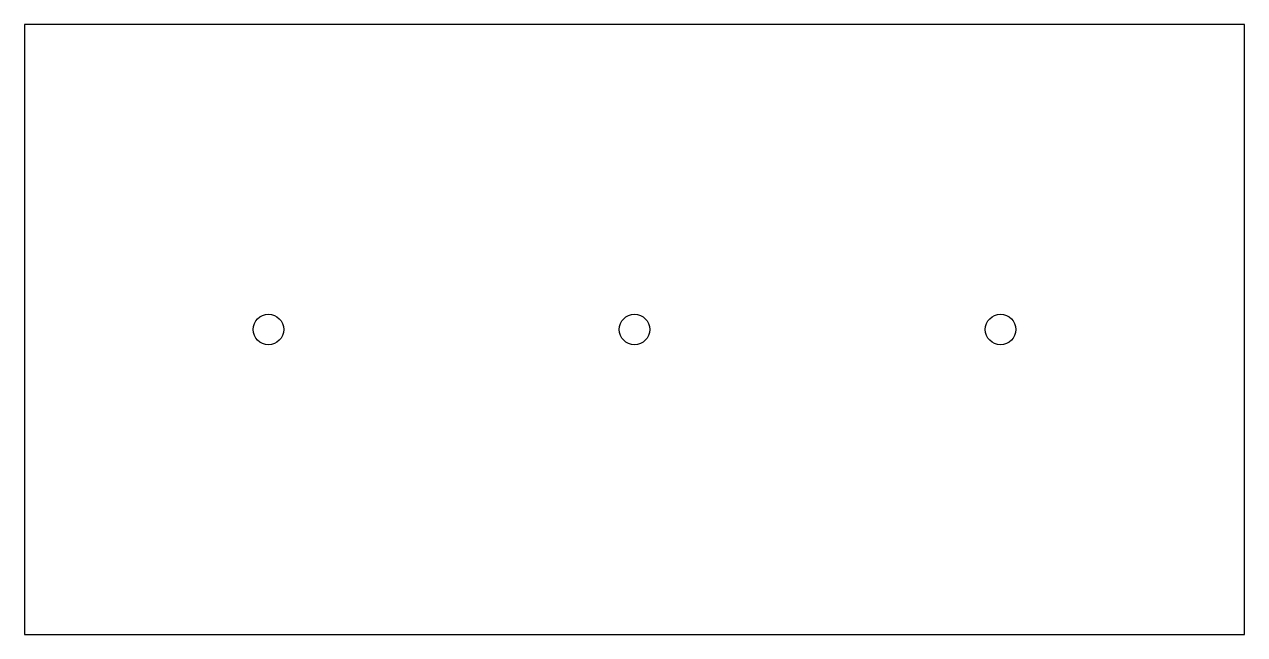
# Model space of a CAD drawing. Header units: metres. Extents: x 0 to 200, y 0 to 100.
import ezdxf

# ---------------------------------------------------------------- set-up
doc = ezdxf.new("R2010")
doc.units = ezdxf.units.M

msp = doc.modelspace()

# ---------------------------------------------------------------- linework, layer by layer
msp.add_lwpolyline([(0, 0), (200, 0), (200, 100), (0, 100), (0, 0)], close=True)
at = {"layer": 'THREADED'}
for centre in [(40, 50), (100, 50), (160, 50)]:
    msp.add_circle(centre, 2.5, dxfattribs=at)

doc.saveas('drawing.dxf')
